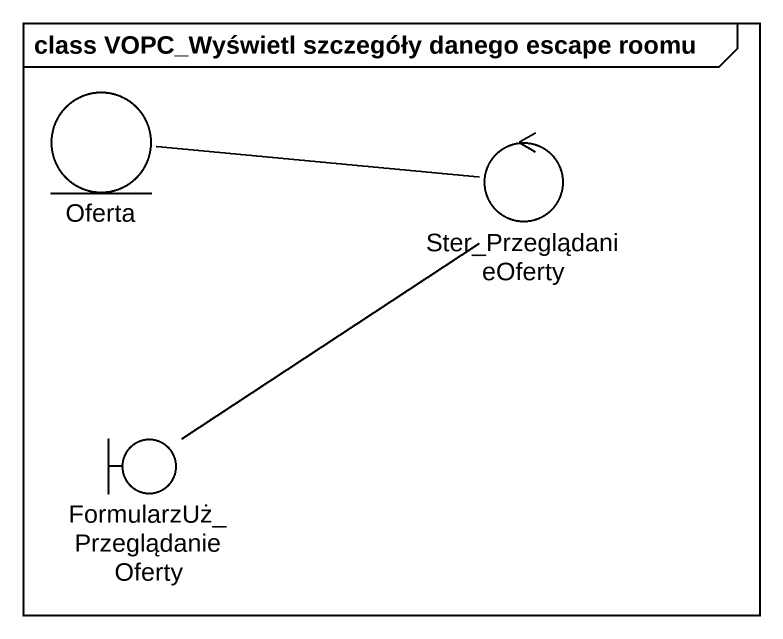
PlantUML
@startuml
mainframe class VOPC_Wyświetl szczegóły danego escape roomu
entity Oferta
control Ster_PrzeglądanieOferty
boundary "FormularzUż_PrzeglądanieOferty" as FormularzUż
Ster_PrzeglądanieOferty -left- Oferta
FormularzUż -up- Ster_PrzeglądanieOferty
@enduml
